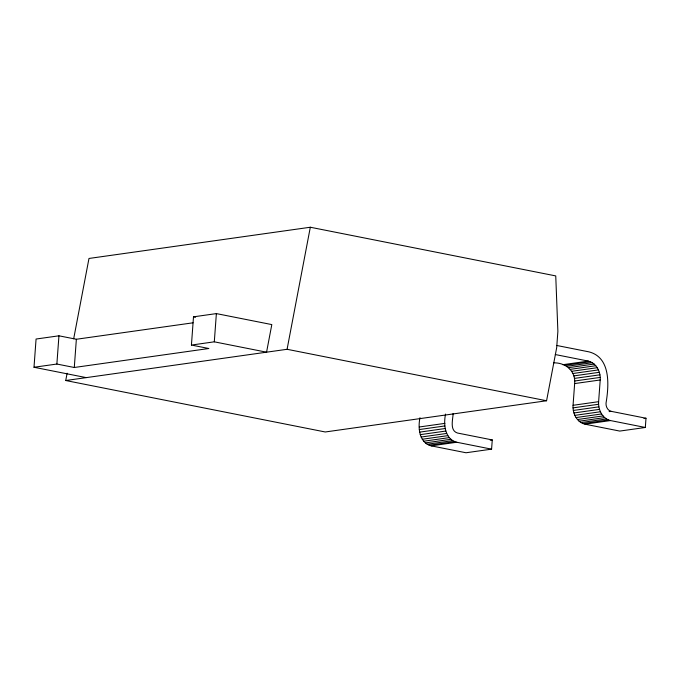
<?xml version="1.0" encoding="UTF-8"?>
<svg xmlns="http://www.w3.org/2000/svg" width="680" height="680" viewBox="0 0 680 680"><rect width="100%" height="100%" fill="white"/><g stroke="black" fill="none" stroke-linecap="round" stroke-linejoin="round"><path stroke-width="1.02" d="M453.127 413.466C453.008 419.169 449.369 430.449 457.436 433.015L492.269 439.926L491.589 449.157L466.029 452.761L431.188 445.85C419.195 442.833 417.767 427.745 420.01 417.673M491.589 449.157L456.756 442.246C444.762 439.221 443.335 424.142 445.57 414.069M556.996 345.525L589.024 351.875C611.192 357.612 608.889 386.002 606.024 403.155C605.761 406.555 607.623 410.507 611.167 411.332L646 418.243L645.32 427.474L619.76 431.077L584.919 424.167C576.742 422.272 572.45 413.142 573.053 405.297L574.651 383.579C575.832 371.118 565.641 362.44 553.486 362.865M645.32 427.474L610.487 420.563C602.31 418.659 598.009 409.53 598.621 401.684L600.211 379.975C600.822 372.13 596.521 363.001 588.344 361.097L555.288 354.543M86.249 377.621L34 367.26L36.074 339.031L58.947 335.809L76.364 339.26L193.052 322.804M34 367.26L56.873 364.038L58.947 335.809M56.873 364.038L74.29 367.489L76.364 339.26M191.429 345.058L193.502 316.829L216.376 313.599L271.813 324.589L266.56 352.189L214.302 341.827L191.429 345.058L208.845 348.508L74.29 367.489M214.302 341.827L216.376 313.599M73.678 338.793L88.978 258.459L310.318 227.239L555.747 275.91L557.88 331.398L556.682 347.684L546.575 400.758L325.236 431.978L65.73 380.519L67.124 373.218M65.73 380.519L287.079 349.291L310.318 227.239M562.785 364.709L588.344 361.097M564.808 365.313L590.376 361.709M566.763 366.308L592.322 362.695M568.582 367.659L594.15 364.055M570.231 369.342L595.799 365.729M571.667 371.305L597.236 367.701M572.858 373.515L598.425 369.911M573.767 375.904L599.335 372.3M574.379 378.42L599.947 374.816M574.677 381.004L600.244 377.392M574.651 383.579L600.211 379.975M419.322 426.98L444.89 423.376M573.053 405.297L598.621 401.684M419.296 429.556L444.864 425.952M573.027 407.873L598.596 404.269M419.594 432.14L445.162 428.527M573.325 410.457L598.893 406.844M420.206 434.656L445.774 431.052M573.937 412.973L599.496 409.36M421.115 437.044L446.683 433.44M574.846 415.361L600.414 411.757M609.119 411.621L611.167 411.332M422.305 439.254L447.873 435.642M576.037 417.571L601.604 413.958M423.742 441.218L449.31 437.614M577.473 419.534L603.041 415.93M425.391 442.901L450.959 439.297M579.122 421.217L604.69 417.613M427.21 444.252L452.778 440.648M580.941 422.569L606.509 418.965M429.165 445.247L454.725 441.643M582.896 423.563L608.456 419.959M431.188 445.85L456.756 442.246M584.919 424.167L610.487 420.563M490.221 440.215L492.269 439.926M643.952 418.531L646 418.243M193.502 316.829L195.551 317.237M287.079 349.291L546.575 400.758"/></g></svg>
